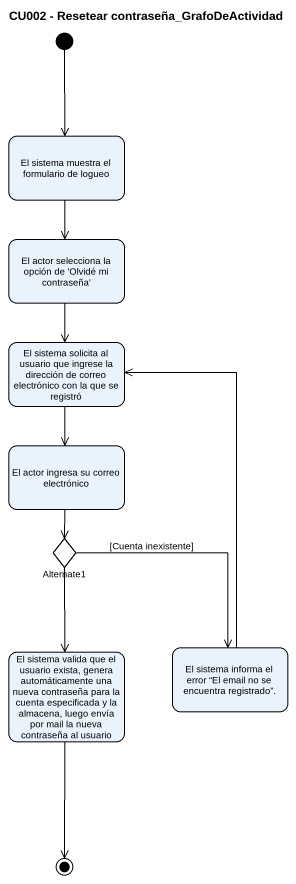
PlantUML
@startuml
title CU002 - Resetear contraseña_GrafoDeActividad
hide empty description
state "El sistema muestra el formulario de logueo" as El_sistema_muestra_el
state "El actor selecciona la opción de 'Olvidé mi contraseña'" as El_actor_selecciona_la
state "El sistema solicita al usuario que ingrese la dirección de correo electrónico con la que se registró" as El_sistema_solicita_al
state "El actor ingresa su correo electrónico" as El_actor_ingresa_su_correo
state Alternate1 <<choice>>
state "El sistema valida que el usuario exista, genera automáticamente una nueva contraseña para la cuenta especificada y la almacena, luego envía por mail la nueva contraseña al usuario" as El_sistema_valida_que_el
state "El sistema informa el error “El email no se encuentra registrado”." as El_sistema_informa_el_error
[*] --> El_sistema_muestra_el
El_sistema_muestra_el --> El_actor_selecciona_la
El_actor_selecciona_la --> El_sistema_solicita_al
El_sistema_solicita_al --> El_actor_ingresa_su_correo
El_actor_ingresa_su_correo --> Alternate1
Alternate1 --> El_sistema_valida_que_el
Alternate1 --> El_sistema_informa_el_error : [Cuenta inexistente]
El_sistema_informa_el_error -up-> El_sistema_solicita_al
El_sistema_valida_que_el --> [*]
@enduml
